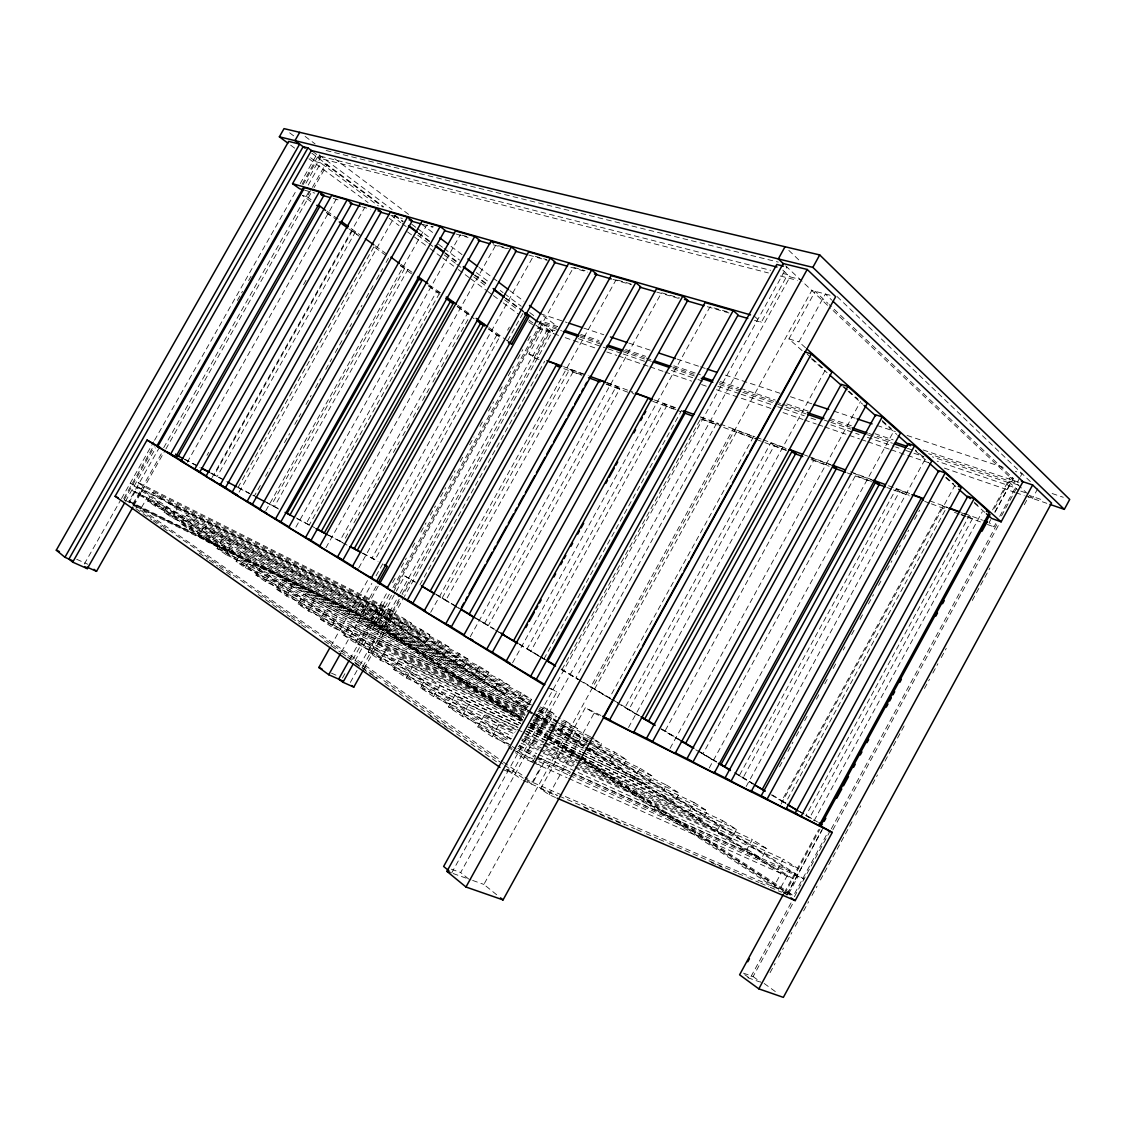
<?xml version="1.0" encoding="UTF-8"?>
<svg xmlns="http://www.w3.org/2000/svg" width="1126" height="1126" viewBox="0 0 1126 1126"><rect width="100%" height="100%" fill="white"/><g stroke="black" fill="none" stroke-linecap="round" stroke-linejoin="round"><path stroke-width="0.75" stroke-dasharray="5 3.75" d="M791.043 902.911L749.958 978.466L743.23 973.568M794.407 896.746L830.453 830.439M831.298 828.891L997.312 523.576M1001.507 515.863L1018.27 485.025L1008.882 481.844L992.921 511.162M743.484 973.16L753.097 976.58L793.408 902.433M832.874 829.848L999.156 524.012M770.057 972.681L775.096 963.42M778.46 957.241L783.485 947.979M786.849 941.8L791.874 932.525M795.237 926.346L800.276 917.085M803.626 910.906L808.665 901.644M812.015 895.466L817.054 886.19M820.404 880.025L852.298 821.333M855.647 815.154L860.686 805.892M872.439 784.259L877.464 774.998M880.828 768.819L904.319 725.58M924.46 688.507L929.499 679.245M932.849 673.067L937.888 663.805M941.237 657.626L946.276 648.351M972.287 600.482L989.909 568.039M1024.308 504.73L1029.347 495.454L1043.633 500.352M1037.75 488.656L1032.458 498.396L831.945 309.467M538.355 754.42L747.017 849.229L752.323 839.517L580.045 759.586M785.962 803.57L781.669 801.008L942.603 505.954L947.304 507.685M781.078 804.077L955.045 485.137M572.36 773.013L761.472 858.533L766.82 848.708L752.323 839.517M569.545 775.392L777.869 869.075L783.274 859.152L798.376 868.737L575.161 766.609M972.526 518.579L809.805 817.448L805.977 815.52L969.247 515.722L972.526 518.579L961.576 514.554M814.126 820.657L982.351 511.626M784.146 892.932L818.602 829.609M992.569 509.867L1010.219 477.438L1016.623 479.592M784.695 893.875L819.967 829.06M581.903 758.333L787.637 892.988L823.908 826.315M990.767 519.579L989.121 522.591L994.005 526.884L996.454 522.38M994.877 512.02L1010.472 483.335L932.342 456.79M786.764 895.086L821.98 830.355M995.004 512.274L1013.386 478.494L829.229 304.639M1019.748 477.874L1016.679 483.518L928.612 453.694M1020.508 476.453L1022.056 473.638L1015.385 471.414M787.637 892.988L793.534 895.55L828.778 830.735M999.733 516.37L1015.258 487.811L937.184 461.167M709.225 768.016L893.889 430.948M693.996 802.514L707.395 811.016L702.244 820.432L688.887 811.846L693.996 802.514L583.549 750.634M753.632 784.259L739.275 775.687L896.113 488.909L910.287 494.103M896.113 488.909L899.477 491.724L743.132 777.644L739.275 775.687M722.582 820.643L736.517 829.482L731.267 839.095L717.375 830.172L722.582 820.643L546.729 738.36M746.158 786.553L925.319 458.803L915.466 450.076M779.516 766.778L784.555 757.559M787.904 751.408L792.943 742.189M796.293 736.052L801.332 726.833M804.682 720.682L807.201 716.08M816.434 699.176L818.94 694.559M824.823 683.806L828.173 677.669M833.212 668.45L836.562 662.299M843.275 650.012L844.95 646.929M851.664 634.642L855.014 628.505M860.053 619.286L863.403 613.135M868.442 603.916L873.48 594.697M878.505 585.478L881.869 579.341M886.894 570.122L891.933 560.903M895.283 554.752L900.321 545.533M903.671 539.382L908.71 530.163M914.579 519.41L919.618 510.191M589.306 739.965L614.529 752.098L626.478 759.684L621.594 768.565L609.673 760.909L585.942 749.691M640.032 768.27L652.433 776.152L647.464 785.216L635.092 777.25L640.032 768.27L587.814 743.329M811.536 458.395L813.817 460.238L665.016 731.013L661.131 729.015L679.189 739.881M670.069 748.368L860.588 401.461M666.508 785.075L679.386 793.253L674.319 802.486L661.483 794.224L666.508 785.075L590.32 748.903M566.209 721.456L577.342 728.508L572.613 737.08L561.522 729.944L566.209 721.456L558.313 717.614M753.561 436.649L609.349 698.106L590.756 686.987L733.125 429.147L753.561 436.649L757.024 439.351L736.601 431.849L733.125 429.147M496.665 894.748L483.884 884.417L811.804 290.48L832.494 295.856M736.601 431.849L594.641 688.999L590.756 686.987M555.526 797.504L549.094 794.731L540.579 788.791L585.365 707.663L601.045 715.531M802.078 350.58L788.918 338.926L815.168 291.367L827.962 303.429M549.094 794.731L594.148 713.068L585.365 707.663M805.498 347.723L798.939 341.882L825.358 293.999L831.72 300.065M585.956 743.709L589.94 736.503L556.765 720.471M585.534 747.256L596.653 752.534L601.467 743.807L595.696 740.162M638.583 715.559L625.043 707.466L770.775 442.954L786.131 448.584M770.775 442.954L774.238 445.685L628.927 709.479L625.043 707.466M609.673 760.909L614.529 752.098M628.505 727.509L825.259 370.158L812.409 358.758M512.583 662.848L710.056 306.807L729.859 312.521M508.248 744.019L492.231 736.77L477.818 726.917L484.335 715.179L516.243 729.972M542.507 658.175L527.038 648.942L663.13 403.488L675.487 408.02M505.349 693.813L509.853 685.692L499.831 679.33L241.414 552.106L236.122 561.508L245.398 567.856L505.349 693.813L495.356 687.395L236.122 561.508M675.896 409.526L666.62 406.12L530.909 650.969L527.038 648.942M492.231 736.77L498.804 724.891L484.335 715.179M521.197 692.898L516.665 701.09L526.996 707.747L531.571 699.471L521.197 692.898L261.331 565.477L255.94 575.076L265.595 581.678L527.081 707.944M543.914 659.02L681.68 410.286M562.001 669.52L700.766 418.675L720.218 425.825L716.741 423.137L700.527 417.197M451.625 873.002L786.849 266.975M502.9 769.466L511.837 773.351L556.821 692.011L550.839 688.324M754.519 320.361L761.26 322.317L787.637 274.631L780.825 272.9M468.683 879.04L460.675 872.509L790.016 276.855L800.051 279.417M533.583 714.56L549.404 722.146L554.062 713.743L543.323 706.931M578.412 679.428L575.836 678.077L716.741 423.137M532.598 762.147L535.877 756.222M513.062 733.265L433.566 696.628L420.477 687.676L426.712 676.487L439.858 685.326L520.592 723.258M444.587 654.741L448.88 647.014L439.787 641.243L186.086 514.976L181.075 523.843L189.351 529.501L444.587 654.741L435.523 648.914L439.787 641.243M433.566 696.628L439.858 685.326M464.179 667.338L454.82 661.328L459.155 653.53L203.834 526.884L198.725 535.92L207.325 541.803L464.179 667.338L468.543 659.484L459.155 653.53M470.26 636.739L661.553 292.788L679.569 297.996M484.476 623.523L616.33 386.331L619.821 388.92L488.318 625.535L476.087 618.512M511.542 738.755L462.195 716.22L448.472 706.832L454.834 695.375L518.213 725.017M479.155 666.226L488.853 672.377L484.419 680.357L474.75 674.136L479.155 666.226L155.346 506.236L147.661 500.971L152.503 492.428L402.869 617.822L411.398 623.241L407.218 630.715L398.717 625.24L147.661 500.971M462.195 716.22L468.627 704.623L454.834 695.375M495.356 687.395L499.831 679.33M349.806 659.231L387.485 591.826M392.622 582.635L396.042 576.498M401.18 567.307L406.317 558.116M412.313 547.391L415.747 541.268M420.885 532.077L426.022 522.886M430.301 515.215L435.438 506.024M440.576 496.833L445.713 487.642M449.992 479.986L455.129 470.795M460.267 461.604L463.701 455.467M469.697 444.742L473.976 437.085M479.972 426.36L483.392 420.237M488.529 411.046L493.667 401.855M499.662 391.13L503.097 385.008M508.234 375.803L513.372 366.612M517.65 358.955L522.788 349.764M527.925 340.573L531.345 334.45M342.445 678.035L345.865 671.912M352.719 659.653L389.54 593.768M392.974 587.631L538.552 327.145L550.192 331.143L402.925 594.81M394.438 587.927L573.57 267.369L585.084 270.704M354.957 660.835L543.239 323.894L552.683 330.96L404.375 596.527M521.662 718.895L377.646 624.649L395.479 592.74M396.324 591.22L404.811 576.019L415.015 581.72M539.044 359.532L534.104 357.716L528.896 353.958L544.97 325.189L561.592 330.833M350.341 682.412L358.912 667.056M359.771 665.522L399.237 594.894M400.096 593.36L547.63 329.228L552.683 330.96M518.593 724.891L380.18 660.103L368.244 651.926L374.212 641.243L526.109 713.842M521.605 717.797L383.431 627.463L401.194 595.668M402.038 594.162L410.497 579.017M534.104 357.716L550.121 329.045L555.104 330.748M362.671 666.859L402.066 596.344M389.399 619.258L381.165 613.952L131.826 490.134L139.244 495.215L389.399 619.258L393.523 611.897L385.247 606.647L136.584 481.745L144.044 486.756L393.523 611.897M364.092 668.661L403.516 598.061M419.97 584.732L544.688 361.305M398.717 625.24L402.869 617.822M380.18 660.103L386.204 649.308L374.212 641.243M522.056 731.745L406.261 677.951L393.762 669.393L399.857 658.471L523.66 717.248M421.04 629.35L416.831 636.894L425.614 642.538L429.836 634.937L421.04 629.35L168.984 503.491L164.058 512.189L172.039 517.65L425.614 642.538M430.681 612.333L616.147 279.67M456.748 606.97L442.054 598.188L569.686 369.229L585.844 375.155M581.255 374.747L573.176 371.777L445.868 600.2L442.054 598.188M406.261 677.951L412.412 666.902L399.857 658.471M525.18 714.433L308.538 611.066L298.052 603.888L303.654 593.895L529.839 703.778M457.719 305.132L470.64 314.731L467.374 313.577L339.785 541.015L342.726 542.788M345.302 538.186L350.453 529.009M353.888 522.886L359.898 512.175M363.332 506.053L370.201 493.807M373.635 487.685L379.645 476.974M383.079 470.851L389.948 458.606M393.382 452.483L399.392 441.758M402.826 435.635L409.695 423.404M413.129 417.282L419.139 406.556M422.574 400.434L429.442 388.189M432.877 382.066L449.175 352.987M452.61 346.864L468.923 317.785M308.538 611.066L314.196 600.974L303.654 593.895M331.396 626.703L320.446 619.216L326.174 609.011L337.167 616.386L331.396 626.703L523.59 717.881M358.73 567.968L533.569 255.813M496.946 334.802L371.988 558.003L374.958 559.791L500.225 335.984L496.946 334.802L488.811 328.961M330.847 646.028L367.752 580.101M507.615 330.2L509.332 327.131M376.253 586.153L360.081 615.063L355.717 612.206L371.833 583.395M376.07 575.822L382.854 563.69M507.643 340.657L522.858 313.464M520.578 720.753L355.253 643.03L343.824 635.219L349.665 624.775L526.236 709.661M341.6 651.701L378.491 585.731M355.253 643.03L361.15 632.488L349.665 624.775M404.642 268.537L271.45 504.955L274.322 506.686L407.865 269.607L400.406 265.497M245.398 567.856L250.746 558.369L241.414 552.106M295.885 527.151L460.365 234.672M265.595 581.678L271.042 571.994L261.331 565.477M439.886 292.619L436.635 291.507L306.3 523.337L309.214 525.096L439.013 294.139M525.659 710.759L286.623 596.076L276.56 589.18L282.063 579.397L532.302 701.54M286.623 596.076L292.169 586.182L282.063 579.397M325.935 547.757L495.89 244.933L508.445 248.564M212.068 477.537L364.951 207.114M352.227 230.9L214.334 474.806L217.135 476.509L355.408 231.9L352.227 230.9L359.053 235.798M189.351 529.501L194.404 520.55L186.086 514.976M207.325 541.803L212.476 532.682L203.834 526.884M237.994 487.516L374.522 245.637M239.078 492.132L395.043 215.798M225.988 554.583L217.065 548.475L222.258 539.255L231.238 545.28L225.988 554.583L484.419 680.357M260.345 485.447L254.321 496.13L251.478 494.413M265.511 476.284L269.818 468.655M274.983 459.492L280.163 450.33M284.456 442.701L289.621 433.538M294.801 424.375L300.825 413.678M305.99 404.515L311.156 395.367M315.463 387.724L320.629 378.561M325.794 369.398L331.818 358.715M335.266 352.607L342.149 340.39M345.598 334.281L351.622 323.598M356.787 314.435L361.953 305.273M366.26 297.644L373.156 285.427M376.605 279.318L382.629 268.635M386.063 262.527L389.512 256.418M265.82 510.697L426.81 224.975L433.411 226.889M84.351 564.013L120.763 499.86M121.509 498.551L153.699 441.814M154.572 440.28L296.715 189.759M300.192 183.651L315.787 156.162L320.6 157.387L304.991 184.903M123.761 498.551L154.656 444.094M302.106 184.214L318.306 155.669L770.634 270.31M124.029 500.183L154.29 446.825M237.333 300.473L242.512 291.324M248.579 280.656L252.027 274.561M303.063 184.608L316.04 161.75L327.131 164.621L314.126 187.563M319.629 155.135L318.067 157.865L768.425 272.956M125.45 501.366L155.81 447.866M360.081 615.063L132.938 503.857L128.983 501.098L159.287 447.669M308.214 185.1L320.769 162.974L378.308 205.819M163.692 447.712L309.256 191.026M132.938 503.857L163.397 450.147M310.875 201.54L302.359 195.431L307.046 196.811L325.541 164.213L383.136 207.184M133.164 505.095L141.862 489.768L377.393 607.393L369.877 620.848L134.698 505.841M139.244 495.215L144.044 486.756M133.797 505.588L165.001 450.555M165.874 449.021L313.253 189.084M155.346 506.236L160.23 497.622L152.503 492.428M187.254 462.251L336.392 198.866M207.001 455.34L208.718 452.286M303.57 284.667L307.018 278.572M172.039 517.65L177.007 508.882L168.984 503.491M326.132 150.504L778.305 262.119M780.318 275.997L797.321 280.346M461.97 235.137L468.388 236.995M535.23 256.306L546.884 259.67M617.78 280.149L630.884 283.935M304.611 190.181L314.717 193.109M333.254 198.472L339.996 200.428M361.896 206.762L370.327 209.197M392.228 215.53L402.348 218.458M422.56 224.313L432.68 227.241M456.269 234.067L468.064 237.473M493.343 244.792L508.502 249.184M528.727 255.025L547.264 260.387M570.854 267.214L587.702 272.098M612.98 279.403L631.517 284.765M656.782 292.084L678.697 298.418M707.339 306.708L729.24 313.056M788.918 338.926L798.939 341.882M540.48 313.732L567.138 322.585M583.803 328.116L603.803 334.746M628.801 343.05L650.462 350.242M677.12 359.095L698.782 366.288M700.456 366.837L705.453 368.498M725.44 375.141L780.431 393.396M790.438 396.718L812.099 403.91M833.761 411.103L855.422 418.295M877.084 425.487L895.409 431.582M907.077 435.452L1005.391 468.092M580.805 334.422L599.074 340.601M625.662 349.567L645.606 356.295M673.855 365.837L700.442 374.803M720.373 381.531L738.656 387.71M740.317 388.273L775.209 400.04M786.849 403.967L808.44 411.257M830.045 418.548L851.65 425.839M874.916 433.693L893.185 439.872M923.095 449.964L1019.48 482.491M1052.134 493.512L1063.31 497.284M536.469 320.896L556.413 327.652M579.679 335.534L599.609 342.276M624.536 350.721L644.48 357.477M646.141 358.04L651.124 359.729M672.729 367.034L695.981 374.916M719.247 382.798L774.083 401.363M775.744 401.926L780.726 403.615M782.387 404.178L807.314 412.623M828.919 419.928L852.171 427.81M868.793 433.44L892.059 441.322M539.467 322.613L543.239 323.894M579.876 337.054L601.495 344.387M623.114 351.734L651.377 361.333M672.982 368.681L694.601 376.028M719.542 384.501L741.147 391.834M742.808 392.397L776.067 403.699M777.728 404.262L784.372 406.528M786.032 407.091L805.991 413.861M824.274 420.082L829.257 421.771M830.932 422.334L850.876 429.119M867.499 434.763L872.495 436.466M874.156 437.029L892.439 443.236M907.401 448.317L912.384 450.02M578.356 338.687L606.604 348.328M608.265 348.891L614.909 351.157M616.569 351.72L621.552 353.423M623.213 353.986L646.465 361.925M671.392 370.44L696.304 378.941M697.965 379.504L704.609 381.784M717.895 386.317L739.5 393.692M741.161 394.255L776.039 406.162M777.7 406.725L782.683 408.428M784.343 408.991L804.288 415.804M810.931 418.07L815.914 419.773M830.861 424.868L859.11 434.509M867.414 437.352L893.988 446.417M895.649 446.994L898.97 448.12M905.614 450.386L912.257 452.652M913.918 453.229L923.897 456.621M1020.747 491.105L1025.434 492.709M558.566 335.379L537.003 327.976L540.93 320.966L557.525 326.568L542.113 314.956M565.21 337.673L596.808 348.539M606.787 351.974L616.766 355.408M618.427 355.971L648.351 366.274M650.012 366.837L663.327 371.411M664.987 371.988L691.589 381.137M701.568 384.571L706.551 386.288M716.53 389.723L771.409 408.597M783.049 412.595L802.993 419.463M804.654 420.04L816.294 424.038M817.969 424.615L822.951 426.332M824.612 426.895L859.532 438.915M861.193 439.478L866.19 441.195M867.85 441.772L889.47 449.204M891.13 449.781L906.092 454.918M907.753 455.495L929.372 462.927M944.334 468.078L1014.174 492.104M1015.835 492.681L1024.153 495.539M1025.814 496.102L1046.8 503.322M453.173 873.551L471.02 879.87M472.624 880.433L483.884 884.417M747.805 977.706L759.571 981.858M451.371 869.202L460.675 872.509M528.896 353.958L538.791 357.589M563.535 366.654L588.279 375.718M606.421 382.376L632.812 392.045M654.262 399.899L677.359 408.358M700.442 416.817L718.599 423.475M720.246 424.08L754.884 436.761M756.531 437.367L761.486 439.182M763.132 439.787L786.23 448.247M804.372 454.904L807.666 456.114M809.327 456.72L830.763 464.574M850.566 471.822L872.003 479.676M888.498 485.728L909.949 493.582M929.738 500.831L947.881 507.488M964.377 513.526L982.519 520.184M607.111 382.953L616.33 386.331M812.001 458.071L833.015 465.77M853.705 473.356L872.791 480.366M961.407 512.851L966.108 514.582M605.999 383.839L619.821 388.92M774.238 445.685L786.511 450.189M813.817 460.238L829.975 466.178M871.397 481.407L855.507 475.566L703.018 753.702L700.442 752.379M899.477 491.724L908.921 495.201M563.774 368.624L581.903 375.296M606.632 384.402L629.715 392.89M652.784 401.377L680.808 411.68M700.597 418.956L717.079 425.023M723.666 427.444L763.231 441.997M764.878 442.602L786.314 450.484M811.03 459.591L829.172 466.248M847.301 472.92L872.031 482.012M886.866 487.474L891.806 489.289M893.453 489.909L909.935 495.961M924.77 501.422L929.724 503.238M931.371 503.843L946.206 509.304M954.44 512.344L959.394 514.16M961.041 514.765L965.981 516.581M967.628 517.186L980.816 522.042M987.418 524.463L994.005 526.884M523.14 780.501L557.722 795.449M559.326 796.138L635.008 828.863M636.626 829.552L644.677 833.029M646.282 833.733L657.556 838.603M659.16 839.292L667.211 842.783M668.83 843.473L723.568 867.147M725.186 867.836L736.46 872.706M738.065 873.41L746.116 876.887M747.734 877.59L758.994 882.46M760.613 883.15L768.664 886.641M770.268 887.33L781.543 892.2M783.147 892.904L790.973 896.282M540.579 788.791L556.666 795.73M584.028 807.539L624.254 824.908M711.139 862.432L722.399 867.302M525.195 779.15L779.671 889.54L789.734 871.06L572.599 772.83M76.709 559.298L87.701 564.21M331.424 673.123L337.716 675.938M531.796 761.95L523.787 758.375L515.525 752.717M533.4 762.668L567.04 777.714M568.644 778.432L792.929 878.759L777.869 869.075M535.582 757.981L569.855 773.449M571.445 774.167L804.006 879.082L589.151 741.851M508.642 748.016L511.851 749.452M513.456 750.169L532.682 758.825M539.101 761.697L567.94 774.674M540.663 758.389L570.995 772.112M517.876 748.368L535.497 756.334M537.102 757.066L570.755 772.281M477.818 726.917L509.684 741.387M519.241 745.736L536.764 753.702M521.099 743.118L537.018 750.395M543.394 753.308L731.267 839.095M448.472 706.832L512.119 736.024M521.662 740.401L539.171 748.424M540.761 749.156L574.176 764.484M580.537 767.411L717.375 830.172M538.495 749.832L530.529 746.172L522.225 740.612M540.086 750.549L573.57 765.877M524.181 738.389L540.086 745.708M546.448 748.649L575.062 761.823M576.653 762.555L702.244 820.432M521.69 738.895L783.274 859.152M420.477 687.676L515.778 731.759M525.307 736.165L541.184 743.512M542.774 744.258L688.887 811.846M498.804 724.891L514.765 732.266M524.336 736.685L541.888 744.793M543.478 745.525L576.976 761.007M578.581 761.739L766.82 848.708M523.646 732.477L544.266 742.062M545.843 742.794L674.319 802.486M525.814 734.419L543.351 742.555M544.956 743.301L578.454 758.84M393.762 669.393L518.059 727.354M526.025 731.07L661.483 794.224M468.627 704.623L518.059 727.663M526.025 731.379L736.517 829.482M528.136 729.352L545.646 737.544M547.236 738.29L580.636 753.927M582.241 754.673L647.464 785.216M527.714 729.465L545.139 737.629M530.121 725.257L547.63 733.505M549.221 734.251L582.635 750M528.516 726.974L545.927 735.151M547.503 735.897L580.749 751.506M582.339 752.252L707.395 811.016M368.244 651.926L520.733 723.539M528.671 727.269L546.138 735.475M547.729 736.221L581.086 751.887M582.677 752.632L635.092 777.25M412.412 666.902L522.07 718.796M531.599 723.3L549.08 731.576M550.67 732.322L584.042 748.128M585.633 748.874L679.386 793.253M343.824 635.219L522.647 719.753M530.557 723.497L584.352 748.931M533.175 721.766L583.972 745.891M533.119 722.399L583.958 746.51M534.667 718.965L572.613 737.08M386.204 649.308L525.659 715.742M533.583 719.528L551.022 727.832M552.599 728.578L652.433 776.152M320.446 619.216L524.927 716.488M532.851 720.26L550.29 728.564M551.881 729.31L585.168 745.145M361.15 632.488L526.982 711.984M536.455 716.53L588.574 741.513M590.151 742.273L626.478 759.684M298.052 603.888L526.813 713.335M534.709 717.107L561.522 729.944M535.596 718.374L551.416 725.932M557.75 728.958L586.238 742.569M276.56 589.18L526.067 709.197M535.54 713.743L549.404 722.146M527.812 710.422L587.73 739.219M527.25 711.519L531.993 713.8M255.94 575.076L529.924 707.494M537.82 711.308L555.188 719.697M538.158 713.293L553.992 720.922M555.568 721.682L601.467 743.807M539.326 708.381L556.723 716.84M314.196 600.974L528.488 704.834M539.523 710.182L555.287 717.811M561.578 720.865L577.342 728.508M217.065 548.475L474.75 674.136M292.169 586.182L530.388 702.216M539.861 706.818L554.062 713.743M198.725 535.92L454.82 661.328M124.578 500.043L371.284 620.792L522.45 719.781M271.042 571.994L531.571 699.471M377.646 624.649L383.431 627.463M181.075 523.843L509.853 685.692M128.983 501.098L355.717 612.206M164.058 512.189L488.853 672.377M212.476 532.682L468.543 659.484M194.404 520.55L448.88 647.014M160.23 497.622L411.398 623.241M177.007 508.882L429.836 634.937M594.148 713.068L600.425 716.206M548.165 687.662L556.821 692.011M781.669 801.008L785.512 802.951L945.924 508.797L942.603 505.954M498.691 631.911L501.253 633.262M184.382 459.281L200.104 467.529M210.717 473.187L226.199 481.351M238.599 487.896L249.437 493.624M266.482 502.604L278.882 509.149M297.391 518.861L309.214 525.096M327.342 534.667L347.047 545.111M362.53 553.288L378.026 561.466M184.889 459.211L197.261 465.742M211.181 473.089L223.553 479.62M237.473 486.967L254.49 495.947M265.314 501.661L279.234 509.008M296.251 517.988L314.801 527.784M328.722 535.117L342.642 542.465M362.741 553.077L378.209 561.241M436.128 594.317L460.576 608.969M475.327 617.71L494.919 629.406M519.044 643.805L547.785 661.032M561.255 668.999L639.652 715.798M662.271 729.296L680.357 740.092M698.458 750.901L716.544 761.697M734.645 772.492L753.181 783.654M772.323 794.998L785.892 803.091M799.798 811.48L817.56 821.994M561.072 669.266L575.836 678.077M661.131 729.015L680.273 740.444M700.597 752.59L716.544 762.119M798.827 811.255L803.12 813.817M404.811 576.019L415.367 582.325M436.48 594.922L453.06 604.831M454.566 605.732L459.084 608.434M475.665 618.329L493.765 629.138M495.271 630.039L499.789 632.742M519.382 644.452L538.988 656.148M540.494 657.049L545.012 659.752M561.592 669.66L578.187 679.555M579.693 680.456L615.866 702.061M617.372 702.962L638.484 715.573M695.769 749.789L716.868 762.386M734.954 773.196L753.055 784.006M771.141 794.801L784.709 802.908M805.808 815.505L814.858 820.91M589.94 736.503L594.261 739.247M531.359 704.932L378.744 607.449L130.194 483.223L509.431 740.261M538.777 709.661L587.673 740.894M529.966 704.96L372.945 604.549L365.457 617.949L522.633 721.006M538.861 710.647L587.744 741.907M589.222 742.85L798.095 876.408L787.989 894.987L579.651 758.389M589.475 747.917L596.653 752.534M747.017 849.229L761.472 858.533M375.338 611.066L527.32 708.901M536.159 714.602L587.8 747.861M589.278 748.804L786.99 876.098M528.784 710.83L369.483 608.153L363.994 617.963L521.099 721.119M530.247 711.787L534.681 714.644M536.159 715.587L555.329 727.945M556.807 728.902L780.994 873.424L773.646 886.922L582.761 761.598M530.416 723.554L548.066 735.081M549.53 736.052L580.397 756.222M581.861 757.193L793.534 895.55M530.473 724.68L546.645 735.25M548.109 736.221L580.439 757.376M531.247 725.552L545.927 735.151M547.391 736.122L579.679 757.263M581.157 758.22L792.479 896.606M529.98 725.82L546.138 736.418M547.377 737.22L578.454 757.601M529.91 726.903L548.995 739.43M550.459 740.401L581.298 760.641M510.81 739.261L137.836 487.037L129.18 502.295L498.874 761.134M519.55 745.173L535.568 756.01M537.032 756.996L544.308 761.922L531.951 784.301L524.758 779.262M518.143 746.172L534.132 756.996M510.74 745.426L147.098 497.72L140.792 508.825L502.055 761.12M512.189 746.411L516.538 749.367M517.988 750.352L536.82 763.189M538.27 764.174L541.17 766.144L532.288 782.218L529.403 780.205M139.483 493.948L515.117 750.395M516.567 751.38L532.528 762.274M503.505 762.119L527.967 779.206M499.1 761.303L503.421 764.329M504.856 765.342L523.59 778.446M135.894 508.656L141.665 512.696M143.101 513.709L151.728 519.762M153.178 520.775L161.806 526.841M163.256 527.855L167.577 530.881M199.246 553.119L207.874 559.186M209.323 560.185L217.951 566.251M219.401 567.265L233.786 577.371M258.262 594.556L264.019 598.596M265.469 599.609L289.931 616.781M291.381 617.794L300.009 623.86M301.444 624.874L305.765 627.9M324.485 641.032L340.319 652.151M341.755 653.164L346.076 656.191M347.512 657.204L377.745 678.429M384.951 683.482L498.677 763.315M507.305 769.382L521.704 779.488M355.394 663.439L361.136 667.465M362.572 668.478L371.186 674.53M372.622 675.53L376.928 678.556M430.033 715.869L448.683 728.986M506.095 769.311L511.837 773.351M307.046 196.811L314.154 201.92M326.948 211.125L339.742 220.316M351.115 228.494L361.066 235.644M375.282 245.862L386.654 254.04M400.856 264.258L412.229 272.436M429.034 284.822L440.66 292.873M488.994 327.61L504.617 338.856M506.038 339.869L508.882 341.924M326.653 212.547L336.618 219.697M428.499 285.666L436.635 291.507M457.508 306.483L467.374 313.577M326.498 212.758L333.592 217.853M349.215 229.057L359.152 236.193M374.761 247.396L386.119 255.546M400.321 265.736L411.68 273.899M428.71 286.117L441.491 295.293M457.114 306.497L474.145 318.728M488.346 328.919L502.548 339.109M764.188 983.491L776.504 992.414M753.097 976.58L761.162 982.421M569.686 369.229L573.176 371.777M290.649 145.155L294.871 148.294M308.946 158.738L368.075 202.61M389.188 218.289L399.04 225.594M407.485 231.857L413.115 236.038M414.537 237.093L428.612 247.537M430.019 248.579L441.279 256.939M442.687 257.981L456.762 268.424M458.169 269.466L469.429 277.826M470.837 278.868L486.333 290.367M487.741 291.409L491.963 294.548M493.371 295.589L501.816 301.852M503.223 302.894L518.706 314.393M528.558 321.698L534.188 325.878M390.933 215.235L400.757 222.54M402.165 223.595L406.373 226.72M417.605 235.081L427.43 242.4M428.837 243.441L433.046 246.58M444.263 254.94L455.495 263.301M456.903 264.343L461.111 267.481M473.736 276.883L486.376 286.3M504.617 299.882L518.65 310.326M310.565 157.682L316.04 161.75M528.924 319.981L534.428 324.077M535.807 325.104L538.552 327.145M312.775 151.531L320.6 157.387M311.846 153.206L383.516 206.72M394.762 215.108L403.192 221.4M418.647 232.941L429.893 241.344M445.347 252.886L458 262.316M474.862 274.913L487.516 284.357M505.785 297.996L524.054 311.635M539.101 322.866L553.57 333.662M631.714 392.411L634.037 394.142M394.381 215.573L402.812 221.864M418.267 233.392L429.499 241.78M444.953 253.308L457.606 262.738M474.454 275.321L487.108 284.751M505.363 298.376L520.817 309.903M522.225 310.959L525.04 313.056M289.649 132.826L293.858 135.979M319.122 154.895L392.13 209.563M411.778 224.271L415.987 227.424M417.394 228.479L430.019 237.938M438.45 244.243L442.659 247.396M444.066 248.438L459.507 260.007M476.354 272.619L490.387 283.133M500.211 290.48L503.026 292.591M504.42 293.633L521.268 306.258M529.699 312.564L535.314 316.758M663.13 403.488L666.62 406.12M305.118 136.401L315.111 143.931M334.732 158.71L410.399 215.728M421.603 224.173L432.82 232.618M451.033 246.341L462.237 254.786M479.057 267.453L491.668 276.954M493.075 278.009L497.27 281.176M509.881 290.677L523.9 301.233M753.899 315.843L761.26 322.317M807.258 354.197L811.114 357.618M843.81 386.584L847.681 390.018M848.976 391.158L858.012 399.167M882.151 420.561L891.285 428.64M946.262 477.354L953.792 484.025M974.173 502.097L980.619 507.798M811.297 358.744L827.089 372.72M842.895 386.711L846.836 390.201M848.159 391.369L862.643 404.192M882.39 421.673L896.873 434.495M915.311 450.808L928.471 462.462M945.587 477.621L957.438 488.107M974.553 503.266L985.081 512.583M782.809 270.099L790.016 276.855M1008.882 481.844L1017.637 490.035M785.681 265.877L830.664 308.257M788.819 250.38L800.276 261.345M837.097 296.588L1030.501 481.731"/><path stroke-width="1.5" d="M557.131 798.193L795.195 900.617L832.283 832.424L818.954 824.908M986.404 513.752L991.668 518.41L1001.127 521.845L1022.957 481.717L833.001 301.275M783.302 894.48L739.599 974.806L758.825 988.853L1032.626 484.968L1021.423 481.196M1049.995 504.42L1064.323 509.36L1069.7 499.451L819.714 254.926L284.034 128.631L279.375 136.809L287.82 143.072M766.89 799.502L945.164 472.92L938.732 470.682L761.077 796.012L786.032 809.101L961.449 487.389L945.164 472.92M967.741 496.383L795.153 813.099L819.052 825.654L989.529 512.358L974.117 498.649L967.741 496.383L970.316 498.663M800.924 816.575L974.117 498.649M820.277 826.512L990.05 514.498M747.763 961.787L749.437 958.69M824.162 821.347L825.837 818.264M836.759 798.193L841.798 788.946M843.473 785.849L848.511 776.588M853.55 767.341L855.225 764.244M860.264 754.983L861.939 751.901M866.978 742.639L868.667 739.557M886.289 707.142L887.978 704.06M889.653 700.977L891.328 697.895M893.017 694.798L894.691 691.716M899.73 682.455L901.405 679.372M935.833 616.105L937.508 613.008M942.546 603.747L944.221 600.665M982.013 531.219L987.052 521.957M875.972 481.52L720.893 764.709L724.764 766.679L879.35 484.321L872.791 480.366M908.077 443.531L725.06 777.925L751.141 791.606L931.793 461.013L914.579 445.713L908.077 443.531L910.54 445.713M730.901 781.458L914.579 445.713M764.807 790.705L762.246 789.396L921.307 498.156L911.863 494.68M792.268 450.836L795.702 453.581L648.506 721.161L644.607 719.148L792.268 450.836L789.199 449.71M652.306 742.062L847.85 386.373L841.235 384.304L646.451 738.473L675.093 753.477L867.175 403.572L847.85 386.373M833.015 465.77L836.435 468.543L685.621 743.315L681.737 741.33M692.771 762.344L882.193 416.916L875.634 414.776L686.916 758.783L714.222 773.098L900.42 433.116L882.193 416.916M279.375 136.809L812.845 267.369L819.714 254.926M640.807 649.139L603.437 716.896L633.53 732.646L831.903 372.199L811.353 353.93L804.696 351.917M642.496 646.057L682.412 573.683M684.115 570.601L689.211 561.353M690.9 558.285L730.816 485.897M732.505 482.815L747.791 455.101M749.494 452.019L803.837 353.465M503.055 899.913L835.675 296.687L807.201 269.466L783.203 263.54L446.909 871.341L465.967 887.007L503.055 899.913L500.507 897.844M609.307 720.499L811.353 353.93M530.473 676.585L733.195 310.621L738.121 314.9L536.229 679.485L505.996 661.469L705.115 302.57L733.195 310.621M547.785 661.032L685.157 412.946L682.835 411.173M785.033 246.749L778.305 258.924L783.414 263.737M465.967 887.007L807.201 269.466M461.421 607.449L463.982 602.846M465.685 599.778L467.389 596.724M469.106 593.655L485.306 564.562M487.009 561.494L492.118 552.303M493.835 549.249L495.539 546.18M497.242 543.112L506.616 526.264M508.333 523.21L513.442 514.019M515.145 510.951L516.848 507.896M518.565 504.828L523.674 495.637M525.378 492.583L534.766 475.735M536.469 472.667L544.998 457.353M546.701 454.285L551.81 445.094M553.513 442.039L566.308 419.069M568.011 416.001L573.134 406.81M574.837 403.755L579.96 394.564M581.663 391.496L583.367 388.428M585.07 385.374L586.773 382.305M451.23 627.069L640.694 286.764L635.74 282.668L611.193 275.617L424.164 610.968L451.23 627.069L446.952 624.423M486.559 649.477L682.82 296.166L687.761 300.361L492.287 652.39L463.715 635.374L656.599 288.65L682.82 296.166M517.355 642.876L513.498 640.849L648.238 398.027L651.729 400.659M525.856 627.548L527.559 624.48M529.262 621.411L534.371 612.206M536.075 609.152L537.764 606.084M539.467 603.015L541.17 599.947M553.936 576.948L555.625 573.88M560.734 564.689L562.437 561.621M564.14 558.552L565.829 555.484M570.938 546.293L572.641 543.225M577.737 534.02L579.44 530.965M581.143 527.897L583.69 523.294M605.802 483.434L607.505 480.366M609.208 477.297L614.317 468.106M616.021 465.038L617.71 461.97M633.882 432.848L635.571 429.78M640.68 420.575L642.383 417.521M644.086 414.452L645.775 411.384M348.947 660.765L338.673 679.147L342.98 682.272L353.803 687.085L363.234 670.195M342.98 682.272L353.24 663.904M407.148 600.482L591.657 270.015L596.611 274.026L412.792 603.367L387.105 588.11L568.63 263.414L591.657 270.015M434.045 593.135L430.231 591.136L556.68 364.458L560.171 366.992M445.544 624.17L635.74 282.668M337.293 557.37L511.373 246.974L516.285 250.831L342.825 560.227L319.573 546.434L490.992 241.133L511.373 246.974M480.661 323.12L354.254 548.644L357.209 550.417L483.941 324.274L480.661 323.12L484.729 326.033M343.303 681.202L328.722 674.713L318.841 667.493L329.988 647.563M371.144 578.257L550.276 258.135L555.217 262.076L376.731 581.129L352.311 566.631L528.643 251.928L550.276 258.135M377.956 583.113L387.33 566.364L384.219 564.731M508.445 342.768L511.725 343.965L527.841 315.139L525.04 313.056M328.722 674.713L340.742 653.235M379.349 584.197L529.516 315.702L524.519 314.027M275.377 519.156L440.125 226.537L444.995 230.225L280.782 521.971L259.585 509.416L421.954 221.315L440.125 226.537M305.428 537.707L474.722 236.46L479.606 240.232L310.903 540.55L288.72 527.39L455.495 230.943L474.722 236.46M450.442 301.416L321.346 531.289L324.274 533.048L453.708 302.542L450.442 301.416L453.271 303.443M220.091 485.039L376.478 208.268L381.264 211.829L225.383 487.811L205.945 476.312L360.179 203.595L376.478 208.268M246.974 501.633L407.429 217.149L412.257 220.78L252.323 504.42L232.04 492.414L390.243 212.223L407.429 217.149M124.592 502.9L87.293 568.644L72.711 562.155L307.919 147.9L312.141 151.067M500.028 767.453L115.119 496.27L147.027 440.069L160.638 447.782M302.922 189.703L299.558 188.718L292.563 183.679L311.395 150.504L777.024 267.031M156.683 446.332L303.246 187.958M157.696 446.543L304.569 187.634L319.277 191.856L323.978 195.277L175.6 457.114L157.696 446.543L160.258 447.881M87.04 567.124L96.512 571.346L132.924 507.122M170.448 454.411L319.277 191.856M181.202 461.041L331.663 195.417L347.132 199.851L351.875 203.342L199.837 472.061L181.202 461.041L183.791 462.406M194.629 469.317L347.132 199.851M64.928 557.286L56.3 550.178L288.664 141.397L299.643 144.1L64.928 557.286L73.303 561.015M299.699 132.319L294.97 140.623L305.146 148.21M307.919 147.9L303.133 146.704L68.939 559.073L72.711 562.155M783.499 266.144L776.799 264.469L443.63 866.457L448.964 870.82M292.563 183.679L750.507 314.872M320.699 194.334L323.978 195.277M377.998 210.886L381.264 211.829M409.132 219.866L412.257 220.78M684.481 299.417L687.761 300.361M321.459 195.065L329.89 197.5M350.102 203.342L360.221 206.269M380.433 212.124L388.864 214.559M410.765 220.907L420.885 223.821M444.474 230.647L454.58 233.575M478.17 240.401L489.965 243.821M515.244 251.126L527.038 254.546M553.992 262.344L567.476 266.243M594.444 274.04L611.291 278.924M639.934 287.214L655.107 291.592M687.113 300.867L703.975 305.737M737.671 315.491L747.777 318.419M316.688 205.382L319.826 206.325L178.344 456.044L175.6 454.355M568.813 323.134L582.142 327.553M610.475 336.97L627.126 342.501M658.794 353.015L675.459 358.547M707.114 369.061L717.107 372.382M813.76 404.473L828.75 409.442M857.083 418.858L872.087 423.84M564.717 330.467L578.018 334.971M607.927 345.091L622.875 350.158M654.445 360.855L671.068 366.471M702.638 377.168L712.603 380.546M807.314 412.623L823.922 418.239M852.171 427.81L867.133 432.877M895.381 442.434L907.007 446.375M563.253 331.41L578.215 336.491M606.478 346.09L621.439 351.171M653.038 361.896L669.66 367.555M701.245 378.28L712.885 382.235M807.652 414.424L822.613 419.519M852.537 429.682L865.838 434.2M894.1 443.799L905.74 447.754M758.825 988.853L783.358 997.369L1051.557 503.083L1032.626 484.968M958.24 486.263L961.449 487.389M446.909 871.341L450.118 872.481M986.362 511.218L989.529 512.358M547.039 360.616L561.888 366.049M589.925 376.323L604.775 381.77M636.12 393.255L652.616 399.294M683.946 410.779L693.855 414.41M789.523 449.457L802.725 454.299M832.41 465.179L845.612 470.006M873.649 480.281L885.205 484.518M913.242 494.793L923.137 498.424M949.528 508.093L959.436 511.711M984.18 520.789L987.474 521.985M547.405 361.052L556.68 364.458M605.577 382.39L599.44 380.138L469.106 614.346L474.693 617.681M635.374 393.312L648.238 398.027M948.88 508.262L959.845 512.274M792.634 452.455L795.702 453.581M833.198 467.36L836.435 468.543M876.169 483.153L879.35 484.321M557.187 366.203L560.481 367.414M588.504 377.731L600.045 381.967M684.115 412.89L692.349 415.93M794.548 453.525L802.796 456.551M834.113 468.078L845.654 472.315M876.971 483.842L885.219 486.868M56.3 550.178L59.439 551.585M318.841 667.493L321.98 668.9M115.119 496.27L118.23 497.791M602.607 716.319L610.447 720.246M633.966 732.055L650.997 740.767M674.727 752.52L691.519 761.092M713.912 772.183L729.732 780.276M749.972 790.283L765.652 798.151M786.032 808.384L797.011 813.887M603.55 717.783L832.283 832.424M355.098 568.067L357.871 569.503M234.701 493.807L237.347 495.187M176.627 455.2L183.003 458.507M201.413 468.275L209.169 472.371M227.565 482.012L236.502 486.728M255.644 496.89L265.089 501.816M285.075 512.414L294.435 517.298M316.054 528.77L327.342 534.667M350.144 546.743L360.982 552.472M175.614 454.313L178.71 456.002M201.906 468.191L209.647 472.273M316.35 528.601L322.543 531.866M350.369 546.546L355.014 548.995M357.209 550.206L360.165 551.768M461.759 609.616L470.809 615.007M500.957 633.009L504.181 635.008M514.427 641.13L517.538 642.904M547.686 660.906L555.231 665.41M640.976 716.671L644.185 718.501M647.197 720.302L654.727 724.806M682.68 741.555L693.926 748.199M721.865 764.948L730.112 769.79M819.066 822.895L822.079 824.696M421.8 586.097L430.231 591.136M501.788 633.868L513.498 640.849M641.595 717.361L644.607 719.148M755.067 785.118L762.246 789.396M787.384 804.414L797.391 810.396M421.405 585.928L434.974 594.021M460.59 609.335L474.159 617.442M501.295 633.642L517.876 643.551M546.518 660.652L555.568 666.057M641.496 717.375L655.065 725.482M680.695 740.781L692.743 747.988M718.374 763.287L730.436 770.494M754.561 784.906L765.117 791.198M787.721 804.71L798.278 811.016M172.602 455.143L184.565 462.519M196.515 469.894L206.987 476.354M220.443 484.644L236.882 494.778M250.338 503.069L260.81 509.529M263.794 511.373L266.778 513.217M278.741 520.592L289.213 527.038M308.651 539.016L320.6 546.391M337.054 556.525L353.494 566.674M375.915 580.495L387.879 587.871M408.808 600.763L425.262 610.911M447.684 624.733L464.123 634.867M470.105 638.555L473.089 640.398M491.035 651.461L510.472 663.439M534.386 678.19L544.857 684.636M167.084 451.864L169.927 453.609M172.757 455.368L175.6 457.114M196.853 470.218L199.837 472.061M211.195 479.071L214.039 480.816M219.711 484.307L225.383 487.811M249.325 502.576L252.323 504.42M308.116 538.819L310.903 540.55M336.913 556.582L342.825 560.227M369.469 576.653L372.382 578.454M408.485 600.721L412.792 603.367M147.027 440.069L543.675 684.889M790.987 897.858L795.195 900.617M318.419 204.988L325.527 210.421M341.164 221.343L348.272 226.453M365.331 238.712L373.86 244.835M390.919 257.108L399.392 263.512M417.915 276.517L427.866 283.668M446.346 296.954L456.297 304.104M476.199 318.419L487.572 326.596M508.882 341.924L511.725 343.965M339.278 221.921L347.793 228.043M417.352 277.967L420.195 280.008M445.755 298.348L452.849 303.443M476.988 320.769L482.66 324.851M351.636 685.523L353.803 687.085M408.808 225.608L417.239 231.9M435.509 245.538L443.954 251.83M463.63 266.524L473.455 273.857M493.132 288.552L504.378 296.94M525.462 312.676L537.792 321.881M408.428 226.059L416.859 232.336M435.129 245.975L443.545 252.252M463.222 266.932L473.061 274.265M494.131 289.987L503.969 297.32M439.816 237.896L448.232 244.229M467.853 259.008L477.663 266.398M498.677 282.232L508.488 289.621M529.501 305.456L540.719 313.901M490.992 241.133L493.441 243.033M93.993 569.306L96.512 571.346M84.76 566.575L87.293 568.644M921.307 498.156L923.531 500.028M829.721 375.057L841.572 385.542M863.952 405.36L875.803 415.846M898.196 435.663L908.724 444.981M929.794 463.63L939 471.794M958.761 489.275L967.966 497.439M806.821 348.891L1001.127 521.845M812.845 267.369L1064.323 509.36M419.013 278.854L287.116 513.217L290.001 514.962L422.25 279.952L419.013 278.854"/></g></svg>
